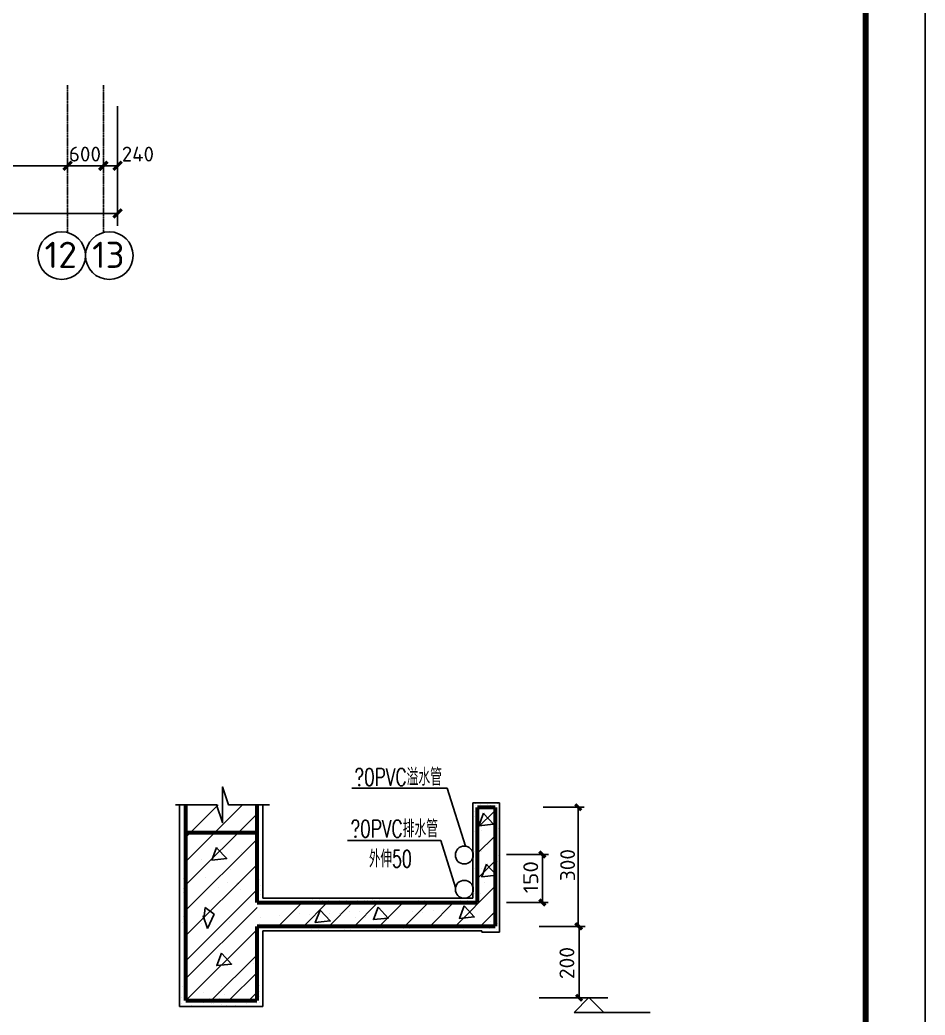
# Model space of a CAD drawing. Extents: x -165130 to 255370, y -346822 to 187778.
# Drawn here: x -96232 to -81030, y -272924 to -256213 of the extents above; entities that cross this region are included whole.
import ezdxf
from ezdxf.enums import TextEntityAlignment as Align

# ---------------------------------------------------------------- set-up
doc = ezdxf.new("R2010")
doc.units = 0
doc.header["$MEASUREMENT"] = 0
doc.linetypes.add('2', pattern=[38.000001, 30.000001, -3, 2, -3])
for name, color, linetype in [('PUB_TITLE', 4, 'CONTINUOUS'), ('尺寸线及数字', 253, 'CONTINUOUS'), ('层0', 253, 'CONTINUOUS'), ('折断线', 253, 'CONTINUOUS'), ('轴线__尺寸数字', 4, 'CONTINUOUS'), ('轴线__点划线', 94, '2'), ('轴线__轴线号和轴圈', 94, 'CONTINUOUS')]:
    doc.layers.add(name, color=color, linetype=linetype)
doc.styles.add('HZ', font='txt', dxfattribs={"width": 0.7, "height": 5, "bigfont": 'STF:宋体'})
doc.styles.get("Standard").update_dxf_attribs({"font": 'TSSDENG', "height": 3, "bigfont": 'TSSDCHN'})

# ---------------------------------------------------------------- blocks, each defined once
blk = doc.blocks.new('qar5gesfd')
at = {"layer": 'PUB_TITLE'}
blk.add_lwpolyline([(-86068, 153824), (-1968, 153824), (-1968, 213224), (-86068, 213224)], close=True, dxfattribs=at)
at = {"layer": 'PUB_TITLE', "const_width": 100}
blk.add_lwpolyline([(-83568, 154824), (-2968, 154824), (-2968, 212224), (-83568, 212224)], close=True, dxfattribs=at)

msp = doc.modelspace()

# ---------------------------------------------------------------- linework, layer by layer
at = {"layer": '尺寸线及数字'}
for p, q in [((-86755.047, -269434.37, -625.1), (-87445.464, -269434.37, -625.1)), ((-86855.059, -271434.376, -625.1), (-86855.059, -269434.37, -625.1)), ((-87357.976, -270228.095, -625.1), (-88058.648, -270228.095, -625.1)), ((-87356.328, -270228.095, -625.1), (-88046.709, -270228.095, -625.1)), ((-87457.952, -271034.364, -625.1), (-87457.952, -270228.095, -625.1)), ((-87357.976, -271034.364, -625.1), (-88058.648, -271034.364, -625.1)), ((-86740.545, -271434.376, -625.1), (-87512.224, -271434.376, -625.1)), ((-86755.047, -271434.376, -625.1), (-87445.464, -271434.376, -625.1)), ((-86840.557, -272634.376, -625.1), (-86840.557, -271434.376, -625.1)), ((-86355.547, -272634.376, -625.1), (-87512.224, -272634.376, -625.1))]:
    msp.add_line(p, q, dxfattribs=at)
at = {"layer": '尺寸线及数字', "color": 7}
for p, q in [((-86675.945, -272630.036, -625.1), (-86925.921, -272880.03, -625.1)), ((-86425.933, -272880.03, -625.1), (-86675.945, -272630.036, -625.1)), ((-86925.921, -272880.03, -625.1), (-85648.724, -272880.03, -625.1))]:
    msp.add_line(p, q, dxfattribs=at)
at = {"layer": '尺寸线及数字', "const_width": 52.5, "elevation": -625.1}
for points in [[(-86905.047, -269384.364), (-86805.071, -269484.376)], [(-87507.976, -270178.089), (-87407.964, -270278.083)], [(-87506.328, -270178.089), (-87406.353, -270278.083)], [(-87507.976, -270984.358), (-87407.964, -271084.37)], [(-86905.047, -271384.37), (-86805.071, -271484.364)], [(-86890.545, -271384.37), (-86790.569, -271484.364)], [(-86890.545, -272584.37), (-86790.569, -272684.364)]]:
    msp.add_lwpolyline(points, dxfattribs=at)
at = {"layer": '层0', "color": 7}
for p, q in [((-89057.708, -269115.931, -625.1), (-90655.523, -269115.931, -625.1)), ((-88751.116, -270087.892, -625.1), (-89057.708, -269115.931, -625.1)), ((-88583.355, -269375.538, -625.1), (-88583.355, -269375.538, -625.1)), ((-88209.453, -269375.538, -625.1), (-88209.453, -269375.538, -625.1)), ((-93450.335, -270350.025, -625.1), (-92493.169, -269392.896, -625.1)), ((-93450.335, -269940.034, -625.1), (-92903.142, -269392.896, -625.1)), ((-93450.335, -270745.02, -625.1), (-92250.335, -269545.02, -625.1)), ((-88596.465, -269508.033, -625.1), (-88596.465, -269508.033, -625.1)), ((-88583.355, -269396.522, -625.1), (-88583.355, -269396.522, -625.1)), ((-88550.323, -269787.672, -625.1), (-88250.323, -269487.672, -625.1)), ((-88491.509, -269389.93, -625.1), (-88491.509, -269389.93, -625.1)), ((-88382.195, -269389.93, -625.1), (-88382.195, -269389.93, -625.1)), ((-88334.075, -269396.522, -625.1), (-88334.075, -269396.522, -625.1)), ((-88224.761, -269396.522, -625.1), (-88224.761, -269396.522, -625.1)), ((-88222.564, -269481.794, -625.1), (-88222.564, -269481.794, -625.1)), ((-88222.564, -269487.068, -625.1), (-88222.564, -269487.068, -625.1)), ((-88589.947, -269585.45, -625.1), (-88589.947, -269585.45, -625.1)), ((-88596.465, -269842.585, -625.1), (-88596.465, -269842.585, -625.1)), ((-88583.355, -269828.156, -625.1), (-88583.355, -269828.156, -625.1)), ((-88474.041, -269828.156, -625.1), (-88474.041, -269828.156, -625.1)), ((-88235.674, -269729.774, -625.1), (-88235.674, -269729.774, -625.1)), ((-88202.862, -269783.552, -625.1), (-88202.862, -269783.552, -625.1)), ((-93450.335, -271169.312, -625.1), (-92250.335, -269969.294, -625.1)), ((-89163.616, -269995.002, -625.1), (-90732.427, -269995.002, -625.1)), ((-88915.948, -270780.14, -625.1), (-89163.616, -269995.002, -625.1)), ((-88550.323, -270211.927, -625.1), (-88250.323, -269911.927, -625.1)), ((-88216.009, -269895.082, -625.1), (-88216.009, -269895.082, -625.1)), ((-88216.009, -270038.087, -625.1), (-88216.009, -270038.087, -625.1)), ((-92900.652, -270144.032, -625.1), (-92900.652, -270144.032, -625.1)), ((-92897.503, -270137.696, -625.1), (-92897.503, -270137.696, -625.1)), ((-92894.793, -270200.758, -625.1), (-92894.793, -270200.758, -625.1)), ((-92513.714, -270194.935, -625.1), (-92513.714, -270194.935, -625.1)), ((-88596.465, -270169.282, -625.1), (-88596.465, -270169.282, -625.1)), ((-88487.151, -270169.282, -625.1), (-88487.151, -270169.282, -625.1)), ((-88229.119, -270149.598, -625.1), (-88229.119, -270149.598, -625.1)), ((-93176.592, -270309.211, -625.1), (-93176.592, -270309.211, -625.1)), ((-88550.323, -270636.219, -625.1), (-88250.323, -270336.219, -625.1)), ((-88209.453, -270352.973, -625.1), (-88209.453, -270352.973, -625.1)), ((-88196.343, -270241.444, -625.1), (-88196.343, -270241.444, -625.1)), ((-93450.335, -271593.568, -625.1), (-92250.335, -270393.568, -625.1)), ((-92691.216, -270472.56, -625.1), (-92691.216, -270472.56, -625.1)), ((-88596.465, -270457.911, -625.1), (-88596.465, -270457.911, -625.1)), ((-88487.151, -270457.911, -625.1), (-88487.151, -270457.911, -625.1)), ((-93485.821, -270624.537, -625.1), (-93485.821, -270624.537, -625.1)), ((-93481.426, -270694.502, -625.1), (-93481.426, -270694.502, -625.1)), ((-93122.796, -270619.795, -625.1), (-93122.796, -270619.795, -625.1)), ((-92751.824, -270704.572, -625.1), (-92751.824, -270704.572, -625.1)), ((-92592.193, -270711.146, -625.1), (-92592.193, -270711.146, -625.1)), ((-92583.477, -270699.116, -625.1), (-92583.477, -270699.116, -625.1)), ((-92554.546, -270722.81, -625.1), (-92554.546, -270722.81, -625.1)), ((-92447.393, -270604.725, -625.1), (-92447.393, -270604.725, -625.1)), ((-92204.449, -270650.758, -625.1), (-92204.449, -270650.758, -625.1)), ((-88543.987, -270700.636, -625.1), (-88543.987, -270700.636, -625.1)), ((-88434.673, -270700.636, -625.1), (-88434.673, -270700.636, -625.1)), ((-93490.179, -270795.1, -625.1), (-93490.179, -270795.1, -625.1)), ((-93485.821, -270860.707, -625.1), (-93485.821, -270860.707, -625.1)), ((-93450.335, -272017.842, -625.1), (-92250.335, -270817.842, -625.1)), ((-92888.86, -270785.963, -625.1), (-92888.86, -270785.963, -625.1)), ((-92531.036, -270823.756, -625.1), (-92531.036, -270823.756, -625.1)), ((-92195.696, -270742.622, -625.1), (-92195.696, -270742.622, -625.1)), ((-92195.696, -270834.449, -625.1), (-92195.696, -270834.449, -625.1)), ((-88924.224, -271434.376, -625.1), (-88250.323, -270760.475, -625.1)), ((-88602.984, -270877.754, -625.1), (-88602.984, -270877.754, -625.1)), ((-88493.706, -270877.754, -625.1), (-88493.706, -270877.754, -625.1)), ((-88242.266, -270844.959, -625.1), (-88242.266, -270844.959, -625.1)), ((-88229.119, -270733.43, -625.1), (-88229.119, -270733.43, -625.1)), ((-92195.696, -270900.056, -625.1), (-92195.696, -270900.056, -625.1)), ((-91894.048, -271434.376, -625.1), (-91494.073, -271034.364, -625.1)), ((-91854.607, -271015.504, -625.1), (-91854.607, -271015.504, -625.1)), ((-91469.793, -271434.376, -625.1), (-91069.817, -271034.364, -625.1)), ((-91443.536, -271006.77, -625.1), (-91443.536, -271006.77, -625.1)), ((-91312.322, -270980.531, -625.1), (-91312.322, -270980.531, -625.1)), ((-91202.972, -270980.531, -625.1), (-91202.972, -270980.531, -625.1)), ((-91154.851, -270998.017, -625.1), (-91154.851, -270998.017, -625.1)), ((-91045.574, -271434.376, -625.1), (-90645.562, -271034.364, -625.1)), ((-91045.537, -270998.017, -625.1), (-91045.537, -270998.017, -625.1)), ((-90861.846, -270993.623, -625.1), (-90861.846, -270993.623, -625.1)), ((-90752.495, -270993.623, -625.1), (-90752.495, -270993.623, -625.1)), ((-90621.282, -271434.376, -625.1), (-90221.27, -271034.364, -625.1)), ((-90560.088, -270998.017, -625.1), (-90560.088, -270998.017, -625.1)), ((-90450.774, -270998.017, -625.1), (-90450.774, -270998.017, -625.1)), ((-90389.544, -270993.623, -625.1), (-90389.544, -270993.623, -625.1)), ((-90306.451, -270989.283, -625.1), (-90306.451, -270989.283, -625.1)), ((-90280.23, -270993.623, -625.1), (-90280.23, -270993.623, -625.1)), ((-90197.137, -270989.283, -625.1), (-90197.137, -270989.283, -625.1)), ((-90197.027, -271434.376, -625.1), (-89797.015, -271034.364, -625.1)), ((-90074.639, -271024.256, -625.1), (-90074.639, -271024.256, -625.1)), ((-89965.325, -271024.256, -625.1), (-89965.325, -271024.256, -625.1)), ((-89790.386, -271022.059, -625.1), (-89790.386, -271022.059, -625.1)), ((-89772.735, -271434.376, -625.1), (-89372.759, -271034.364, -625.1)), ((-89681.072, -271022.059, -625.1), (-89681.072, -271022.059, -625.1)), ((-89541.106, -271002.412, -625.1), (-89541.106, -271002.412, -625.1)), ((-89431.792, -271002.412, -625.1), (-89431.792, -271002.412, -625.1)), ((-89348.479, -271434.376, -625.1), (-88948.467, -271034.364, -625.1)), ((-89265.606, -271022.059, -625.1), (-89265.606, -271022.059, -625.1)), ((-89156.292, -271022.059, -625.1), (-89156.292, -271022.059, -625.1)), ((-89101.58, -271028.614, -625.1), (-89101.58, -271028.614, -625.1)), ((-88992.266, -271028.614, -625.1), (-88992.266, -271028.614, -625.1)), ((-88826.079, -270995.82, -625.1), (-88826.079, -270995.82, -625.1)), ((-88716.766, -270995.82, -625.1), (-88716.766, -270995.82, -625.1)), ((-93450.335, -272317.842, -625.1), (-92250.335, -271117.842, -625.1)), ((-91530.95, -271225.416, -625.1), (-91530.95, -271225.416, -625.1)), ((-91032.391, -271218.879, -625.1), (-91032.391, -271218.879, -625.1)), ((-90872.759, -271225.416, -625.1), (-90872.759, -271225.416, -625.1)), ((-90691.265, -271186.067, -625.1), (-90691.265, -271186.067, -625.1)), ((-90531.634, -271192.622, -625.1), (-90531.634, -271192.622, -625.1)), ((-89635.149, -271192.622, -625.1), (-89635.149, -271192.622, -625.1)), ((-89475.518, -271199.177, -625.1), (-89475.518, -271199.177, -625.1)), ((-89294.024, -271159.828, -625.1), (-89294.024, -271159.828, -625.1)), ((-89134.392, -271166.364, -625.1), (-89134.392, -271166.364, -625.1)), ((-88499.969, -271434.376, -625.1), (-88250.323, -271184.73, -625.1)), ((-88275.042, -271127.033, -625.1), (-88275.042, -271127.033, -625.1)), ((-93498.931, -271361.866, -625.1), (-93498.931, -271361.866, -625.1)), ((-93485.821, -271270.02, -625.1), (-93485.821, -271270.02, -625.1)), ((-93481.426, -271261.286, -625.1), (-93481.426, -271261.286, -625.1)), ((-93182.598, -271388.233, -625.1), (-93182.598, -271388.233, -625.1)), ((-92716.045, -271359.431, -625.1), (-92716.045, -271359.431, -625.1)), ((-92204.449, -271392.463, -625.1), (-92204.449, -271392.463, -625.1)), ((-92195.696, -271287.507, -625.1), (-92195.696, -271287.507, -625.1)), ((-91872.076, -271258.21, -625.1), (-91872.076, -271258.21, -625.1)), ((-91712.444, -271264.784, -625.1), (-91712.444, -271264.784, -625.1)), ((-91371.355, -271231.989, -625.1), (-91371.355, -271231.989, -625.1)), ((-90592.864, -271277.912, -625.1), (-90592.864, -271277.912, -625.1)), ((-90433.269, -271284.468, -625.1), (-90433.269, -271284.468, -625.1)), ((-90251.775, -271245.1, -625.1), (-90251.775, -271245.1, -625.1)), ((-90092.144, -271251.673, -625.1), (-90092.144, -271251.673, -625.1)), ((-88327.483, -271356.629, -625.1), (-88327.483, -271356.629, -625.1)), ((-88288.152, -271238.545, -625.1), (-88288.152, -271238.545, -625.1)), ((-88268.45, -271310.725, -625.1), (-88268.45, -271310.725, -625.1)), ((-88209.453, -271382.868, -625.1), (-88209.453, -271382.868, -625.1)), ((-93445.904, -272681.928, -625.1), (-92250.335, -271486.378, -625.1)), ((-91896.136, -271461.585, -625.1), (-91896.136, -271461.585, -625.1)), ((-91786.822, -271461.585, -625.1), (-91786.822, -271461.585, -625.1)), ((-91331.951, -271481.269, -625.1), (-91331.951, -271481.269, -625.1)), ((-91222.637, -271481.269, -625.1), (-91222.637, -271481.269, -625.1)), ((-90787.505, -271487.806, -625.1), (-90787.505, -271487.806, -625.1)), ((-90678.191, -271487.806, -625.1), (-90678.191, -271487.806, -625.1)), ((-90249.578, -271481.269, -625.1), (-90249.578, -271481.269, -625.1)), ((-90140.264, -271481.269, -625.1), (-90140.264, -271481.269, -625.1)), ((-89796.978, -271468.141, -625.1), (-89796.978, -271468.141, -625.1)), ((-89705.096, -271461.585, -625.1), (-89705.096, -271461.585, -625.1)), ((-89687.591, -271468.141, -625.1), (-89687.591, -271468.141, -625.1)), ((-89595.782, -271461.585, -625.1), (-89595.782, -271461.585, -625.1)), ((-89364.007, -271461.585, -625.1), (-89364.007, -271461.585, -625.1)), ((-89254.656, -271461.585, -625.1), (-89254.656, -271461.585, -625.1)), ((-89022.881, -271461.585, -625.1), (-89022.881, -271461.585, -625.1)), ((-88913.567, -271461.585, -625.1), (-88913.567, -271461.585, -625.1)), ((-88788.909, -271487.824, -625.1), (-88788.909, -271487.824, -625.1)), ((-88622.723, -271455.03, -625.1), (-88622.723, -271455.03, -625.1)), ((-88513.372, -271455.03, -625.1), (-88513.372, -271455.03, -625.1)), ((-88340.63, -271468.141, -625.1), (-88340.63, -271468.141, -625.1)), ((-88281.597, -271422.218, -625.1), (-88281.597, -271422.218, -625.1)), ((-88222.564, -271494.38, -625.1), (-88222.564, -271494.38, -625.1)), ((-93021.575, -272681.928, -625.1), (-92250.335, -271910.652, -625.1)), ((-92316.07, -272052.247, -625.1), (-92316.07, -272052.247, -625.1)), ((-92721.575, -272681.928, -625.1), (-92250.335, -272210.652, -625.1)), ((-93498.931, -272449.33, -625.1), (-93498.931, -272449.33, -625.1)), ((-93156.341, -272552.217, -625.1), (-93156.341, -272552.217, -625.1)), ((-92892.889, -272535.279, -625.1), (-92892.889, -272535.279, -625.1)), ((-92841.546, -272449.183, -625.1), (-92841.546, -272449.183, -625.1)), ((-92390.191, -272681.928, -625.1), (-92250.335, -272542.091, -625.1)), ((-92213.201, -272427.448, -625.1), (-92213.201, -272427.448, -625.1)), ((-92200.091, -272523.67, -625.1), (-92200.091, -272523.67, -625.1)), ((-93514.202, -272636.866, -625.1), (-93514.202, -272636.866, -625.1)), ((-93514.202, -272724.317, -625.1), (-93514.202, -272724.317, -625.1)), ((-93313.042, -272684.968, -625.1), (-93313.042, -272684.968, -625.1)), ((-93203.728, -272684.968, -625.1), (-93203.728, -272684.968, -625.1)), ((-93144.695, -272717.78, -625.1), (-93144.695, -272717.78, -625.1)), ((-93045.891, -272638.459, -625.1), (-93045.891, -272638.459, -625.1)), ((-93044.097, -272691.523, -625.1), (-93044.097, -272691.523, -625.1)), ((-92985.064, -272724.317, -625.1), (-92985.064, -272724.317, -625.1)), ((-92886.297, -272645.033, -625.1), (-92886.297, -272645.033, -625.1)), ((-92866.631, -272699.287, -625.1), (-92866.631, -272699.287, -625.1)), ((-92789.104, -272573.823, -625.1), (-92789.104, -272573.823, -625.1)), ((-92550.774, -272657.099, -625.1), (-92550.774, -272657.099, -625.1)), ((-92507.781, -272690.626, -625.1), (-92507.781, -272690.626, -625.1)), ((-92423.077, -272724.317, -625.1), (-92423.077, -272724.317, -625.1)), ((-92202.251, -272617.182, -625.1), (-92202.251, -272617.182, -625.1)), ((-92202.251, -272704.652, -625.1), (-92202.251, -272704.652, -625.1)), ((-93350.249, -272754.933, -625.1), (-93350.249, -272754.933, -625.1)), ((-93006.927, -272737.446, -625.1), (-93006.927, -272737.446, -625.1)), ((-92847.295, -272744.02, -625.1), (-92847.295, -272744.02, -625.1)), ((-92764.202, -272757.13, -625.1), (-92764.202, -272757.13, -625.1)), ((-92604.607, -272763.685, -625.1), (-92604.607, -272763.685, -625.1)), ((-92263.482, -272730.891, -625.1), (-92263.482, -272730.891, -625.1))]:
    msp.add_line(p, q, dxfattribs=at)
at = {"layer": '层0', "color": 7, "const_width": 67.5, "elevation": -625.1}
for points in [[(-93450.335, -272681.928), (-93450.335, -269392.896)], [(-92250.335, -271034.364), (-92250.335, -269392.896)], [(-88550.323, -271034.364), (-88550.323, -269434.37)], [(-88550.323, -269434.37), (-88250.323, -269434.37)], [(-88250.323, -271434.376), (-88250.323, -269434.37)], [(-93450.335, -269860.786), (-92250.335, -269860.786)], [(-92250.335, -271034.364), (-88550.323, -271034.364)], [(-92250.335, -271434.376), (-88250.323, -271434.376)], [(-92250.335, -272681.928), (-92250.335, -271434.376)], [(-93450.335, -272681.928), (-92250.335, -272681.928)]]:
    msp.add_lwpolyline(points, dxfattribs=at)
at = {"layer": '层0'}
for centre in [(-88769.207, -270236.793, -625.1), (-88769.207, -270811.799, -625.1)]:
    msp.add_circle(centre, 150, dxfattribs=at)
at = {"layer": '层0', "color": 7}
for points in [[(-88446.722, -269536.25, -625.1), (-88525.42, -269746.18, -625.1), (-88276.141, -269719.941, -625.1), (-88440.166, -269542.823, -625.1)], [(-92929.803, -270112.208, -625.1), (-93008.538, -270322.12, -625.1), (-92759.258, -270295.899, -625.1), (-92923.247, -270118.781, -625.1)], [(-88397.503, -270392.323, -625.1), (-88476.202, -270602.253, -625.1), (-88226.922, -270575.996, -625.1), (-88390.948, -270398.878, -625.1)], [(-91192.022, -271159.846, -625.1), (-91270.794, -271369.74, -625.1), (-91021.477, -271343.519, -625.1), (-91185.467, -271166.401, -625.1)], [(-90217.864, -271110.645, -625.1), (-90296.599, -271320.558, -625.1), (-90047.32, -271294.319, -625.1), (-90211.309, -271117.182, -625.1)], [(-88771.441, -271090.962, -625.1), (-88850.14, -271300.874, -625.1), (-88600.86, -271274.616, -625.1), (-88764.886, -271097.517, -625.1)], [(-92846.892, -271884.193, -625.1), (-92925.591, -272094.105, -625.1), (-92676.348, -272067.866, -625.1), (-92840.337, -271890.748, -625.1)]]:
    msp.add_3dface(points, dxfattribs=at)
for points, invisible_edges in [([(-93083.575, -271472.022, -625.1), (-93142.644, -271314.588, -625.1), (-93122.979, -271117.787, -625.1)], 13), ([(-93083.575, -271472.022, -625.1), (-93122.979, -271117.787, -625.1), (-92972.1, -271229.316, -625.1)], 5), ([(-93083.575, -271472.022, -625.1), (-93142.644, -271314.588, -625.1), (-93155.791, -271255.555, -625.1)], 5)]:
    msp.add_3dface(points, dxfattribs=dict(at, invisible_edges=invisible_edges))
at = {"layer": '折断线', "color": 7}
for p, q in [((-88625.359, -269359.37, -625.1), (-88175.359, -269359.37, -625.1)), ((-88625.359, -270959.364, -625.1), (-88625.359, -269359.37, -625.1)), ((-88175.359, -271534.37, -625.1), (-88175.359, -269359.37, -625.1)), ((-93550.347, -272781.941, -625.1), (-93550.347, -269392.896, -625.1)), ((-92150.359, -270959.364, -625.1), (-92150.359, -269392.896, -625.1)), ((-92150.359, -270959.364, -625.1), (-88625.359, -270959.364, -625.1)), ((-92150.359, -272781.941, -625.1), (-92150.359, -271509.376, -625.1)), ((-92150.359, -271509.376, -625.1), (-88475.359, -271509.376, -625.1)), ((-88475.359, -271534.37, -625.1), (-88475.359, -271509.376, -625.1)), ((-88475.359, -271534.37, -625.1), (-88175.359, -271534.37, -625.1)), ((-93550.347, -272781.941, -625.1), (-92150.359, -272781.941, -625.1))]:
    msp.add_line(p, q, dxfattribs=at)
at = {"layer": '折断线', "color": 7, "elevation": -625.1}
msp.add_lwpolyline([(-93619.671, -269392.896), (-92929.693, -269392.896), (-92829.681, -269692.896), (-92829.681, -269092.878), (-92729.668, -269392.896), (-92039.69, -269392.896)], dxfattribs=at)
at = {"layer": '轴线__尺寸数字', "color": 94}
for p, q in [((-94590.921, -259671.403, -625.1), (-94590.921, -257661.501, -625.1)), ((-100830.899, -258661.504, -625.1), (-95430.899, -258661.504, -625.1)), ((-95430.899, -258671.501, -625.1), (-95430.899, -258661.504, -625.1)), ((-95430.899, -258661.504, -625.1), (-94830.899, -258661.504, -625.1)), ((-95430.899, -258671.501, -625.1), (-95430.899, -258661.504, -625.1)), ((-94830.899, -258671.501, -625.1), (-94830.899, -258661.504, -625.1)), ((-94830.899, -258661.504, -625.1), (-94590.921, -258661.504, -625.1)), ((-155070.877, -259461.501, -625.1), (-94590.921, -259461.501, -625.1)), ((-94590.921, -259471.498, -625.1), (-94590.921, -259461.501, -625.1))]:
    msp.add_line(p, q, dxfattribs=at)
at = {"layer": '轴线__尺寸数字', "color": 94, "const_width": 54, "elevation": -625.1}
for points in [[(-95500.918, -258731.505), (-95360.916, -258591.502)], [(-95500.918, -258731.505), (-95360.916, -258591.502)], [(-94900.918, -258731.505), (-94760.916, -258591.502)], [(-94660.904, -258731.505), (-94520.901, -258591.502)], [(-94660.904, -259531.502), (-94520.901, -259391.499)]]:
    msp.add_lwpolyline(points, dxfattribs=at)
at = {"layer": '轴线__点划线'}
for p, q in [((-95430.899, -257310.405, -625.1), (-95430.899, -258110.411, -625.1)), ((-94830.899, -257310.405, -625.1), (-94830.899, -258110.411, -625.1)), ((-95430.899, -258671.501, -625.1), (-95430.899, -258110.411, -625.1)), ((-95430.899, -258671.501, -625.1), (-95430.899, -258110.411, -625.1)), ((-94830.899, -258671.501, -625.1), (-94830.899, -258110.411, -625.1)), ((-94830.899, -258671.501, -625.1), (-94830.899, -258110.411, -625.1)), ((-95430.899, -259771.498, -625.1), (-95430.899, -258671.501, -625.1)), ((-94830.899, -259771.498, -625.1), (-94830.899, -258671.501, -625.1))]:
    msp.add_line(p, q, dxfattribs=at)
at = {"layer": '轴线__轴线号和轴圈'}
for centre in [(-95530.911, -260171.501, -625.1), (-94730.923, -260171.501, -625.1)]:
    msp.add_circle(centre, 400, dxfattribs=at)

# ---------------------------------------------------------------- block references
at = {"layer": '层0'}
msp.add_blockref('qar5gesfd', (-79061.762, -441245.973, -625.1), dxfattribs=at)

# ---------------------------------------------------------------- texts
at = {"layer": '尺寸线及数字'}
for s, width, p, p2 in [('300', 1.040028, (-86909.075, -270675.569, -625.1), (-86909.075, -270135.554, -625.1)), ('150', 1.123192, (-87527.972, -270878.724, -625.1), (-87527.972, -270338.728, -625.1)), ('200', 1.040028, (-86920.721, -272320.332, -625.1), (-86920.721, -271780.317, -625.1))]:
    msp.add_text(s, height=250, rotation=90, dxfattribs=dict(at, width=width)).set_placement(p, p2, align=Align.FIT)
at = {"layer": '层0', "color": 7, "style": 'HZ'}
for s, width, p, p2 in [('?0PVC溢水管', 0.646106, (-90612.859, -269071.839, -625.1), (-89144.097, -269071.839, -625.1)), ('?0PVC排水管', 0.646106, (-90678.777, -269939.924, -625.1), (-89210.015, -269939.924, -625.1)), ('外伸50', 0.579668, (-90369.695, -270445.368, -625.1), (-89650.933, -270445.368, -625.1))]:
    msp.add_text(s, height=289, dxfattribs=dict(at, width=width)).set_placement(p, p2, align=Align.FIT)
at = {"layer": '轴线__尺寸数字', "color": 94, "width": 1.039958}
for s, p, p2 in [('600', (-95410.904, -258591.502, -625.1), (-94870.926, -258591.502, -625.1)), ('240', (-94520.901, -258591.502, -625.1), (-93980.923, -258591.502, -625.1))]:
    msp.add_text(s, height=250, dxfattribs=at).set_placement(p, p2, align=Align.FIT)
at = {"layer": '轴线__轴线号和轴圈', "width": 1.071528}
for s, p, p2 in [('12', (-95818.899, -260378.3, -625.1), (-95274.893, -260378.3, -625.1)), ('13', (-95018.911, -260378.3, -625.1), (-94474.905, -260378.3, -625.1))]:
    msp.add_text(s, height=440, dxfattribs=at).set_placement(p, p2, align=Align.FIT)

doc.saveas('drawing.dxf')
